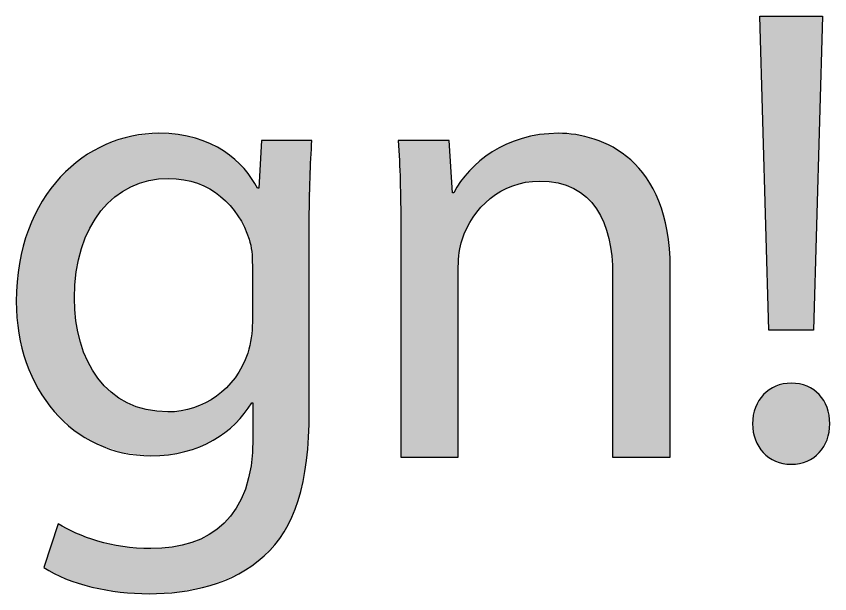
# Model space of a CAD drawing. Extents: x 28 to 546, y -814 to -28.
# Drawn here: x 244.67 to 277.14, y -51.84 to -28.79 of the extents above; entities that cross this region are included whole.
import ezdxf

# ---------------------------------------------------------------- set-up
doc = ezdxf.new("R2010")
doc.units = 0
doc.layers.add('LAYER_1', color=7, linetype='CONTINUOUS')

# ---------------------------------------------------------------- blocks, each defined once
blk = doc.blocks.new('*U20')
at = {"layer": 'LAYER_1', "color": 250}
for points in [[(248.757, -35.886), (248.595, -33.794), (248.757, -33.741)], [(248.813, -35.846), (248.757, -33.741), (248.813, -33.723)], [(248.904, -35.781), (248.813, -33.723), (248.904, -33.694)], [(248.913, -35.776), (248.904, -33.694), (248.913, -33.691)], [(248.921, -35.772), (248.913, -33.691), (248.921, -33.689)], [(249.092, -35.676), (248.921, -33.689), (249.092, -33.633)], [(249.236, -35.597), (249.092, -33.633), (249.236, -33.587)], [(249.28, -35.578), (249.236, -33.587), (249.28, -33.573)], [(249.457, -35.506), (249.28, -33.573), (249.457, -33.554)], [(249.587, -35.452), (249.457, -33.554), (249.587, -33.541)], [(249.85, -35.377), (249.587, -33.541), (249.85, -33.513)], [(249.957, -35.347), (249.85, -33.513), (249.957, -33.502)], [(249.965, -35.345), (249.957, -33.502), (249.965, -33.501)], [(250.043, -35.333), (249.965, -33.501), (250.043, -33.493)], [(250.271, -35.295), (250.043, -33.493), (250.271, -33.469)], [(250.345, -35.283), (250.271, -33.469), (250.345, -33.461)], [(250.357, -35.282), (250.345, -33.461), (250.357, -33.46)], [(250.748, -35.261), (250.748, -33.486), (250.749, -35.262)], [(250.749, -35.262), (250.749, -33.486), (250.893, -35.273)], [(250.893, -35.273), (250.893, -33.496), (251.133, -35.293)], [(251.133, -35.293), (251.133, -33.512), (251.182, -35.297)], [(251.182, -35.297), (251.182, -33.522), (251.243, -35.302)], [(251.243, -35.302), (251.243, -33.535), (251.349, -35.311)], [(251.349, -35.311), (251.349, -33.557), (251.398, -35.324)], [(251.398, -35.324), (251.398, -33.567), (251.671, -35.395)], [(251.671, -35.395), (251.671, -33.624), (251.745, -35.414)], [(251.745, -35.414), (251.745, -33.64), (251.821, -35.434)], [(251.821, -35.434), (251.821, -33.656), (251.896, -35.454)], [(251.896, -35.454), (251.896, -33.684), (251.99, -35.497)], [(251.99, -35.497), (251.99, -33.719), (252.219, -35.601)], [(254.455, -50.411), (254.351, -35.653), (254.455, -33.747)], [(247.916, -36.735), (247.881, -34.113), (247.916, -34.094)], [(247.925, -36.721), (247.916, -34.094), (247.925, -34.088)], [(248.046, -36.554), (247.925, -34.088), (248.046, -34.02)], [(248.174, -36.411), (248.046, -34.02), (248.174, -33.947)], [(248.245, -36.331), (248.174, -33.947), (248.245, -33.906)], [(248.308, -36.26), (248.245, -33.906), (248.308, -33.886)], [(248.451, -36.132), (248.308, -33.886), (248.451, -33.84)], [(248.595, -36.002), (248.451, -33.84), (248.595, -33.794)], [(252.219, -35.601), (252.219, -33.803), (252.365, -35.668)], [(252.365, -35.668), (252.365, -33.857), (252.388, -35.679)], [(252.388, -35.679), (252.388, -33.866), (252.4, -35.686)], [(252.4, -35.686), (252.4, -33.87), (252.423, -35.702)], [(252.423, -35.702), (252.423, -33.879), (252.524, -35.771)], [(252.524, -35.771), (252.524, -33.934), (252.657, -35.862)], [(252.657, -35.862), (252.657, -34.007), (252.824, -35.976)], [(252.824, -35.976), (252.824, -34.099), (252.945, -36.092)], [(247.419, -37.635), (247.282, -34.454), (247.419, -34.376)], [(247.516, -37.425), (247.419, -34.376), (247.516, -34.321)], [(247.6, -37.242), (247.516, -34.321), (247.6, -34.273)], [(247.677, -37.109), (247.6, -34.273), (247.677, -34.229)], [(247.706, -37.06), (247.677, -34.229), (247.706, -34.213)], [(247.81, -36.882), (247.706, -34.213), (247.81, -34.154)], [(247.881, -36.782), (247.81, -34.154), (247.881, -34.113)], [(252.945, -36.092), (252.945, -34.165), (252.961, -36.107)], [(252.961, -36.107), (252.961, -34.177), (253.053, -36.195)], [(253.053, -36.195), (253.053, -34.247), (253.2, -36.336)], [(253.2, -36.336), (253.2, -34.358), (253.389, -36.582)], [(246.965, -45.304), (246.635, -35.024), (246.965, -34.733)], [(246.989, -45.318), (246.965, -34.733), (246.989, -34.713)], [(246.965, -45.304), (246.965, -34.733), (246.989, -45.318)], [(247.047, -39.183), (246.989, -34.713), (247.047, -34.661)], [(247.06, -38.994), (247.047, -34.661), (247.06, -34.65)], [(247.047, -39.181), (247.047, -34.661), (247.047, -34.661)], [(247.148, -38.512), (247.06, -34.65), (247.148, -34.573)], [(247.223, -38.227), (247.148, -34.573), (247.223, -34.506)], [(247.268, -38.059), (247.223, -34.506), (247.268, -34.467)], [(247.282, -38.018), (247.268, -34.467), (247.282, -34.454)], [(253.389, -36.582), (253.389, -34.5), (253.399, -36.595)], [(253.399, -36.595), (253.399, -34.51), (253.414, -36.614)], [(253.414, -36.614), (253.414, -34.525), (253.447, -36.658)], [(253.447, -36.658), (253.447, -34.558), (253.516, -36.748)], [(253.516, -36.748), (253.516, -34.627), (253.548, -36.805)], [(253.548, -36.805), (253.548, -34.659), (253.686, -37.052)], [(246.635, -44.993), (246.424, -35.209), (246.635, -35.024)], [(246.635, -44.993), (246.635, -35.024), (246.965, -45.304)], [(253.686, -37.052), (253.686, -34.796), (253.76, -37.185)], [(253.76, -37.185), (253.76, -34.87), (253.77, -37.203)], [(253.77, -37.203), (253.77, -34.885), (253.81, -37.306)], [(253.81, -37.306), (253.81, -34.943), (253.907, -37.555)], [(246.336, -44.71), (246.179, -35.533), (246.336, -35.326)], [(246.424, -44.793), (246.336, -35.326), (246.424, -35.209)], [(246.336, -44.71), (246.336, -35.326), (246.424, -44.793)], [(246.424, -44.793), (246.424, -35.209), (246.635, -44.993)], [(253.907, -37.555), (253.907, -35.084), (253.96, -37.69)], [(253.96, -37.69), (253.96, -35.16), (254.037, -38.058)], [(254.037, -38.058), (254.037, -35.273), (254.047, -38.105)], [(254.047, -38.105), (254.047, -35.288), (254.064, -38.182)], [(254.064, -38.182), (254.064, -35.312), (254.064, -38.183)], [(254.064, -38.183), (254.064, -35.312), (254.076, -38.43)], [(254.076, -38.43), (254.076, -35.329), (254.09, -38.734)], [(246.179, -44.562), (245.762, -36.086), (246.179, -35.533)], [(246.179, -44.562), (246.179, -35.533), (246.336, -44.71)], [(245.702, -43.885), (245.541, -36.499), (245.702, -36.165)], [(245.762, -43.97), (245.702, -36.165), (245.762, -36.086)], [(245.702, -43.885), (245.702, -36.165), (245.762, -43.97)], [(245.762, -43.97), (245.762, -36.086), (246.179, -44.562)], [(245.541, -43.656), (245.147, -37.315), (245.541, -36.499)], [(245.541, -43.656), (245.541, -36.499), (245.702, -43.885)], [(245.147, -42.789), (245.065, -37.623), (245.147, -37.315)], [(245.147, -42.789), (245.147, -37.315), (245.541, -43.656)], [(245.065, -42.608), (244.791, -38.652), (245.065, -37.623)], [(245.065, -42.608), (245.065, -37.623), (245.147, -42.789)], [(244.768, -41.439), (244.665, -40.17), (244.768, -38.931)], [(244.791, -41.53), (244.768, -38.931), (244.791, -38.652)], [(244.768, -41.439), (244.768, -38.931), (244.791, -41.53)], [(244.791, -41.53), (244.791, -38.652), (245.065, -42.608)], [(246.989, -45.318), (246.989, -40.039), (247.047, -45.354)], [(247.047, -45.354), (247.047, -40.946), (247.047, -45.354)], [(247.047, -45.354), (247.047, -40.947), (247.06, -45.362)], [(247.06, -45.362), (247.06, -41.009), (247.148, -45.415)], [(254.076, -44.216), (254.064, -41.381), (254.076, -41.213)], [(254.09, -44.216), (254.076, -41.213), (254.09, -41.005)], [(247.148, -45.415), (247.148, -41.431), (247.223, -45.461)], [(254.064, -44.216), (254.047, -41.619), (254.064, -41.382)], [(254.064, -44.216), (254.064, -41.382), (254.064, -41.381)], [(247.223, -45.461), (247.223, -41.795), (247.268, -45.488)], [(254.037, -44.25), (253.96, -42.003), (254.037, -41.662)], [(254.047, -44.237), (254.037, -41.662), (254.047, -41.619)], [(247.268, -45.488), (247.268, -41.912), (247.282, -45.497)], [(247.282, -45.497), (247.282, -41.951), (247.419, -45.58)], [(253.96, -44.349), (253.907, -42.232), (253.96, -42.003)], [(247.419, -45.58), (247.419, -42.311), (247.516, -45.638)], [(253.81, -44.539), (253.77, -42.554), (253.81, -42.46)], [(253.907, -44.415), (253.81, -42.46), (253.907, -42.232)], [(247.516, -45.638), (247.516, -42.566), (247.6, -45.689)], [(247.6, -45.689), (247.6, -42.721), (247.677, -45.736)], [(247.677, -45.736), (247.677, -42.864), (247.706, -45.754)], [(253.686, -44.697), (253.548, -42.975), (253.686, -42.753)], [(253.76, -44.602), (253.686, -42.753), (253.76, -42.578)], [(253.77, -44.589), (253.76, -42.578), (253.77, -42.554)], [(247.706, -45.754), (247.706, -42.917), (247.81, -45.817)], [(247.81, -45.817), (247.81, -43.069), (247.881, -45.86)], [(247.881, -45.86), (247.881, -43.176), (247.916, -45.872)], [(253.414, -45.042), (253.399, -43.216), (253.414, -43.192)], [(253.447, -45), (253.414, -43.192), (253.447, -43.138)], [(253.516, -44.912), (253.447, -43.138), (253.516, -43.026)], [(253.548, -44.871), (253.516, -43.026), (253.548, -42.975)], [(247.916, -45.872), (247.916, -43.226), (247.925, -45.875)], [(247.925, -45.875), (247.925, -43.241), (248.046, -45.916)], [(248.046, -45.916), (248.046, -43.384), (248.174, -45.959)], [(253.2, -45.203), (253.053, -43.618), (253.2, -43.447)], [(253.389, -45.061), (253.2, -43.447), (253.389, -43.227)], [(253.399, -45.054), (253.389, -43.227), (253.399, -43.216)], [(248.174, -45.959), (248.174, -43.535), (248.245, -45.983)], [(248.245, -45.983), (248.245, -43.603), (248.308, -46.005)], [(248.308, -46.005), (248.308, -43.663), (248.451, -46.053)], [(248.451, -46.053), (248.451, -43.798), (248.595, -46.102)], [(252.824, -45.488), (252.657, -43.955), (252.824, -43.813)], [(252.945, -45.396), (252.824, -43.813), (252.945, -43.711)], [(252.961, -45.384), (252.945, -43.711), (252.961, -43.697)], [(253.053, -45.314), (252.961, -43.697), (253.053, -43.618)], [(248.595, -46.102), (248.595, -43.906), (248.757, -46.157)], [(248.757, -46.157), (248.757, -44.028), (248.813, -46.176)], [(248.813, -46.176), (248.813, -44.06), (248.904, -46.207)], [(248.904, -46.207), (248.904, -44.113), (248.913, -46.21)], [(248.913, -46.21), (248.913, -44.117), (248.921, -46.211)], [(248.921, -46.211), (248.921, -44.122), (249.092, -46.229)], [(252.365, -45.791), (252.219, -44.224), (252.365, -44.134)], [(252.388, -45.779), (252.365, -44.134), (252.388, -44.12)], [(252.4, -45.774), (252.388, -44.12), (252.4, -44.113)], [(252.423, -45.763), (252.4, -44.113), (252.423, -44.099)], [(252.524, -45.714), (252.423, -44.099), (252.524, -44.037)], [(252.657, -45.613), (252.524, -44.037), (252.657, -43.955)], [(249.092, -46.229), (249.092, -44.221), (249.236, -46.244)], [(249.236, -46.244), (249.236, -44.281), (249.28, -46.249)], [(249.28, -46.249), (249.28, -44.3), (249.457, -46.268)], [(249.457, -46.268), (249.457, -44.375), (249.587, -46.282)], [(249.587, -46.282), (249.587, -44.413), (249.85, -46.31)], [(249.85, -46.31), (249.85, -44.488), (249.957, -46.322)], [(251.671, -46.076), (251.398, -44.504), (251.671, -44.438)], [(251.745, -46.052), (251.671, -44.438), (251.745, -44.42)], [(251.821, -46.027), (251.745, -44.42), (251.821, -44.389)], [(251.896, -46.003), (251.821, -44.389), (251.896, -44.358)], [(251.99, -45.972), (251.896, -44.358), (251.99, -44.319)], [(252.219, -45.861), (251.99, -44.319), (252.219, -44.224)], [(249.957, -46.322), (249.957, -44.506), (249.965, -46.323)], [(249.965, -46.323), (249.965, -44.507), (250.043, -46.331)], [(250.748, -46.288), (250.722, -44.582), (250.748, -44.58)], [(250.749, -46.288), (250.748, -44.58), (250.749, -44.58)], [(250.893, -46.261), (250.749, -44.58), (250.893, -44.568)], [(251.133, -46.216), (250.893, -44.568), (251.133, -44.549)], [(251.182, -46.207), (251.133, -44.549), (251.182, -44.546)], [(251.243, -46.195), (251.182, -44.546), (251.243, -44.541)], [(251.349, -46.175), (251.243, -44.541), (251.349, -44.515)], [(251.398, -46.166), (251.349, -44.515), (251.398, -44.504)], [(254.116, -50.687), (254.09, -45.994), (254.116, -45.626)], [(254.09, -50.709), (254.076, -46.195), (254.09, -45.994)], [(254.064, -50.728), (254.047, -46.589), (254.064, -46.36)], [(254.076, -50.72), (254.064, -46.359), (254.076, -46.195)], [(254.064, -50.728), (254.064, -46.36), (254.064, -46.359)], [(254.037, -50.744), (253.96, -47.049), (254.037, -46.73)], [(254.047, -50.738), (254.037, -46.73), (254.047, -46.589)], [(253.96, -50.792), (253.907, -47.263), (253.96, -47.049)], [(253.907, -50.825), (253.81, -47.659), (253.907, -47.263)], [(253.81, -50.885), (253.77, -47.743), (253.81, -47.659)], [(253.686, -50.962), (253.548, -48.209), (253.686, -47.92)], [(253.76, -50.916), (253.686, -47.92), (253.76, -47.765)], [(253.77, -50.909), (253.76, -47.765), (253.77, -47.743)], [(253.516, -51.06), (253.447, -48.422), (253.516, -48.276)], [(253.548, -51.047), (253.516, -48.276), (253.548, -48.209)], [(253.389, -51.111), (253.2, -48.729), (253.389, -48.494)], [(253.399, -51.108), (253.389, -48.494), (253.399, -48.482)], [(253.414, -51.101), (253.399, -48.482), (253.414, -48.463)], [(253.447, -51.088), (253.414, -48.463), (253.447, -48.422)], [(252.961, -51.285), (252.945, -49.039), (252.961, -49.027)], [(253.053, -51.248), (252.961, -49.027), (253.053, -48.912)], [(253.2, -51.188), (253.053, -48.912), (253.2, -48.729)], [(246.336, -51.091), (246.179, -49.523), (246.336, -49.046)], [(246.336, -51.091), (246.336, -49.046), (246.424, -51.136)], [(246.424, -51.136), (246.424, -49.093), (246.635, -51.245)], [(246.635, -51.245), (246.635, -49.204), (246.965, -51.348)], [(252.524, -51.463), (252.423, -49.437), (252.524, -49.361)], [(252.657, -51.409), (252.524, -49.361), (252.657, -49.258)], [(252.824, -51.341), (252.657, -49.258), (252.824, -49.131)], [(252.945, -51.292), (252.824, -49.131), (252.945, -49.039)], [(246.179, -51.01), (245.762, -50.795), (246.179, -49.523)], [(246.179, -51.01), (246.179, -49.523), (246.336, -51.091)], [(246.965, -51.348), (246.965, -49.378), (246.989, -51.356)], [(246.989, -51.356), (246.989, -49.39), (247.047, -51.374)], [(247.047, -51.374), (247.047, -49.421), (247.047, -51.374)], [(247.047, -51.374), (247.047, -49.421), (247.06, -51.378)], [(247.06, -51.378), (247.06, -49.426), (247.148, -51.406)], [(247.148, -51.406), (247.148, -49.458), (247.223, -51.43)], [(247.223, -51.43), (247.223, -49.486), (247.268, -51.444)], [(247.268, -51.444), (247.268, -49.502), (247.282, -51.448)], [(247.282, -51.448), (247.282, -49.507), (247.419, -51.491)], [(247.419, -51.491), (247.419, -49.557), (247.516, -51.521)], [(247.516, -51.521), (247.516, -49.592), (247.6, -51.548)], [(247.6, -51.548), (247.6, -49.623), (247.677, -51.572)], [(247.677, -51.572), (247.677, -49.651), (247.706, -51.577)], [(247.706, -51.577), (247.706, -49.662), (247.81, -51.595)], [(251.99, -51.598), (251.896, -49.695), (251.99, -49.652)], [(252.219, -51.551), (251.99, -49.652), (252.219, -49.548)], [(252.365, -51.521), (252.219, -49.548), (252.365, -49.482)], [(252.388, -51.516), (252.365, -49.482), (252.388, -49.464)], [(252.4, -51.513), (252.388, -49.464), (252.4, -49.455)], [(252.423, -51.504), (252.4, -49.455), (252.423, -49.437)], [(247.81, -51.595), (247.81, -49.699), (247.881, -51.608)], [(247.881, -51.608), (247.881, -49.726), (247.916, -51.614)], [(247.916, -51.614), (247.916, -49.738), (247.925, -51.616)], [(247.925, -51.616), (247.925, -49.74), (248.046, -51.637)], [(248.046, -51.637), (248.046, -49.766), (248.174, -51.659)], [(248.174, -51.659), (248.174, -49.794), (248.245, -51.672)], [(248.245, -51.672), (248.245, -49.81), (248.308, -51.683)], [(248.308, -51.683), (248.308, -49.823), (248.451, -51.708)], [(248.451, -51.708), (248.451, -49.854), (248.595, -51.734)], [(248.595, -51.734), (248.595, -49.886), (248.757, -51.762)], [(248.757, -51.762), (248.757, -49.921), (248.813, -51.772)], [(248.813, -51.772), (248.813, -49.933), (248.904, -51.777)], [(248.904, -51.777), (248.904, -49.953), (248.913, -51.778)], [(248.913, -51.778), (248.913, -49.955), (248.921, -51.778)], [(248.921, -51.778), (248.921, -49.957), (249.092, -51.788)], [(249.092, -51.788), (249.092, -49.969), (249.236, -51.797)], [(249.236, -51.797), (249.236, -49.98), (249.28, -51.799)], [(249.28, -51.799), (249.28, -49.983), (249.457, -51.81)], [(249.457, -51.81), (249.457, -49.996), (249.587, -51.818)], [(249.587, -51.818), (249.587, -50.005), (249.85, -51.833)], [(250.722, -51.793), (250.357, -50.017), (250.722, -49.991)], [(250.748, -51.791), (250.722, -49.991), (250.748, -49.989)], [(250.749, -51.791), (250.748, -49.989), (250.749, -49.989)], [(250.893, -51.783), (250.749, -49.989), (250.893, -49.979)], [(251.133, -51.768), (250.893, -49.979), (251.133, -49.923)], [(251.182, -51.765), (251.133, -49.923), (251.182, -49.911)], [(251.243, -51.752), (251.182, -49.911), (251.243, -49.897)], [(251.349, -51.73), (251.243, -49.897), (251.349, -49.872)], [(251.398, -51.72), (251.349, -49.872), (251.398, -49.861)], [(251.671, -51.664), (251.398, -49.861), (251.671, -49.797)], [(251.745, -51.649), (251.671, -49.797), (251.745, -49.763)], [(251.821, -51.633), (251.745, -49.763), (251.821, -49.729)], [(251.896, -51.617), (251.821, -49.729), (251.896, -49.695)], [(249.85, -51.833), (249.85, -50.024), (249.957, -51.839)], [(249.957, -51.839), (249.957, -50.032), (249.965, -51.84)], [(250.271, -51.821), (250.043, -50.038), (250.271, -50.022)], [(250.345, -51.816), (250.271, -50.022), (250.345, -50.017)], [(250.357, -51.816), (250.345, -50.017), (250.357, -50.017)]]:
    blk.add_solid(points, dxfattribs=at)
at = {"layer": 'LAYER_1', "color": 250, "extrusion": (0, 0, -1)}
for points in [[(-248.757, -35.886), (-248.757, -33.741), (-248.813, -35.846)], [(-248.813, -35.846), (-248.813, -33.723), (-248.904, -35.781)], [(-248.904, -35.781), (-248.904, -33.694), (-248.913, -35.776)], [(-248.913, -35.776), (-248.913, -33.691), (-248.921, -35.772)], [(-248.921, -35.772), (-248.921, -33.689), (-249.092, -35.676)], [(-249.092, -35.676), (-249.092, -33.633), (-249.236, -35.597)], [(-249.236, -35.597), (-249.236, -33.587), (-249.28, -35.578)], [(-249.28, -35.578), (-249.28, -33.573), (-249.457, -35.506)], [(-249.457, -35.506), (-249.457, -33.554), (-249.587, -35.452)], [(-249.587, -35.452), (-249.587, -33.541), (-249.85, -35.377)], [(-249.85, -35.377), (-249.85, -33.513), (-249.957, -35.347)], [(-249.957, -35.347), (-249.957, -33.502), (-249.965, -35.345)], [(-249.965, -35.345), (-249.965, -33.501), (-250.043, -35.333)], [(-250.043, -35.333), (-250.043, -33.493), (-250.271, -35.295)], [(-250.271, -35.295), (-250.271, -33.469), (-250.345, -35.283)], [(-250.345, -35.283), (-250.345, -33.461), (-250.357, -35.282)], [(-250.357, -35.282), (-250.357, -33.46), (-250.722, -35.263)], [(-250.722, -35.263), (-250.357, -33.46), (-250.722, -33.484)], [(-250.722, -35.263), (-250.722, -33.484), (-250.748, -35.261)], [(-250.748, -35.261), (-250.722, -33.484), (-250.748, -33.486)], [(-250.749, -35.262), (-250.748, -33.486), (-250.749, -33.486)], [(-250.893, -35.273), (-250.749, -33.486), (-250.893, -33.496)], [(-251.133, -35.293), (-250.893, -33.496), (-251.133, -33.512)], [(-251.182, -35.297), (-251.133, -33.512), (-251.182, -33.522)], [(-251.243, -35.302), (-251.182, -33.522), (-251.243, -33.535)], [(-251.349, -35.311), (-251.243, -33.535), (-251.349, -33.557)], [(-251.398, -35.324), (-251.349, -33.557), (-251.398, -33.567)], [(-251.671, -35.395), (-251.398, -33.567), (-251.671, -33.624)], [(-251.745, -35.414), (-251.671, -33.624), (-251.745, -33.64)], [(-251.821, -35.434), (-251.745, -33.64), (-251.821, -33.656)], [(-251.896, -35.454), (-251.821, -33.656), (-251.896, -33.684)], [(-251.99, -35.497), (-251.896, -33.684), (-251.99, -33.719)], [(-252.219, -35.601), (-251.99, -33.719), (-252.219, -33.803)], [(-254.455, -50.411), (-254.455, -33.747), (-254.56, -50.325)], [(-254.56, -50.325), (-254.455, -33.747), (-254.56, -33.747)], [(-254.56, -50.325), (-254.56, -33.747), (-254.99, -49.882)], [(-254.99, -49.882), (-254.56, -33.747), (-254.99, -33.747)], [(-254.99, -49.882), (-254.99, -33.747), (-255.359, -49.369)], [(-255.359, -49.369), (-254.99, -33.747), (-255.359, -33.747)], [(-255.359, -49.369), (-255.359, -33.747), (-255.669, -48.782)], [(-255.669, -48.782), (-255.359, -33.747), (-255.669, -33.747)], [(-255.669, -48.782), (-255.669, -33.747), (-255.921, -48.116)], [(-255.921, -48.116), (-255.669, -33.747), (-255.921, -33.747)], [(-255.921, -48.116), (-255.921, -33.747), (-256.115, -47.366)], [(-256.115, -47.366), (-255.921, -33.747), (-256.115, -33.747)], [(-256.115, -47.366), (-256.115, -33.747), (-256.252, -46.526)], [(-256.252, -46.526), (-256.115, -33.747), (-256.252, -33.747)], [(-256.252, -46.526), (-256.252, -33.747), (-256.361, -44.556)], [(-256.361, -44.556), (-256.252, -33.747), (-256.361, -33.747)], [(-256.361, -37.22), (-256.361, -33.747), (-256.466, -33.747)], [(-247.916, -36.735), (-247.916, -34.094), (-247.925, -36.721)], [(-247.925, -36.721), (-247.925, -34.088), (-248.046, -36.554)], [(-248.046, -36.554), (-248.046, -34.02), (-248.174, -36.411)], [(-248.174, -36.411), (-248.174, -33.947), (-248.245, -36.331)], [(-248.245, -36.331), (-248.245, -33.906), (-248.308, -36.26)], [(-248.308, -36.26), (-248.308, -33.886), (-248.451, -36.132)], [(-248.451, -36.132), (-248.451, -33.84), (-248.595, -36.002)], [(-248.595, -36.002), (-248.595, -33.794), (-248.757, -35.886)], [(-252.365, -35.668), (-252.219, -33.803), (-252.365, -33.857)], [(-252.388, -35.679), (-252.365, -33.857), (-252.388, -33.866)], [(-252.4, -35.686), (-252.388, -33.866), (-252.4, -33.87)], [(-252.423, -35.702), (-252.4, -33.87), (-252.423, -33.879)], [(-252.524, -35.771), (-252.423, -33.879), (-252.524, -33.934)], [(-252.657, -35.862), (-252.524, -33.934), (-252.657, -34.007)], [(-252.824, -35.976), (-252.657, -34.007), (-252.824, -34.099)], [(-252.945, -36.092), (-252.824, -34.099), (-252.945, -34.165)], [(-247.419, -37.635), (-247.419, -34.376), (-247.516, -37.425)], [(-247.516, -37.425), (-247.516, -34.321), (-247.6, -37.242)], [(-247.6, -37.242), (-247.6, -34.273), (-247.677, -37.109)], [(-247.677, -37.109), (-247.677, -34.229), (-247.706, -37.06)], [(-247.706, -37.06), (-247.706, -34.213), (-247.81, -36.882)], [(-247.81, -36.882), (-247.81, -34.154), (-247.881, -36.782)], [(-247.881, -36.782), (-247.881, -34.113), (-247.916, -36.735)], [(-252.961, -36.107), (-252.945, -34.165), (-252.961, -34.177)], [(-253.053, -36.195), (-252.961, -34.177), (-253.053, -34.247)], [(-253.2, -36.336), (-253.053, -34.247), (-253.2, -34.358)], [(-253.389, -36.582), (-253.2, -34.358), (-253.389, -34.5)], [(-246.989, -40.039), (-246.989, -34.713), (-247.047, -39.183)], [(-247.047, -39.183), (-247.047, -34.661), (-247.047, -39.181)], [(-247.047, -39.181), (-247.047, -34.661), (-247.06, -38.994)], [(-247.06, -38.994), (-247.06, -34.65), (-247.148, -38.512)], [(-247.148, -38.512), (-247.148, -34.573), (-247.223, -38.227)], [(-247.223, -38.227), (-247.223, -34.506), (-247.268, -38.059)], [(-247.268, -38.059), (-247.268, -34.467), (-247.282, -38.018)], [(-247.282, -38.018), (-247.282, -34.454), (-247.419, -37.635)], [(-253.399, -36.595), (-253.389, -34.5), (-253.399, -34.51)], [(-253.414, -36.614), (-253.399, -34.51), (-253.414, -34.525)], [(-253.447, -36.658), (-253.414, -34.525), (-253.447, -34.558)], [(-253.516, -36.748), (-253.447, -34.558), (-253.516, -34.627)], [(-253.548, -36.805), (-253.516, -34.627), (-253.548, -34.659)], [(-253.686, -37.052), (-253.548, -34.659), (-253.686, -34.796)], [(-253.76, -37.185), (-253.686, -34.796), (-253.76, -34.87)], [(-253.77, -37.203), (-253.76, -34.87), (-253.77, -34.885)], [(-253.81, -37.306), (-253.77, -34.885), (-253.81, -34.943)], [(-253.907, -37.555), (-253.81, -34.943), (-253.907, -35.084)], [(-253.96, -37.69), (-253.907, -35.084), (-253.96, -35.16)], [(-254.037, -38.058), (-253.96, -35.16), (-254.037, -35.273)], [(-254.047, -38.105), (-254.037, -35.273), (-254.047, -35.288)], [(-254.064, -38.182), (-254.047, -35.288), (-254.064, -35.312)], [(-254.064, -38.183), (-254.064, -35.312), (-254.064, -35.312)], [(-254.076, -38.43), (-254.064, -35.312), (-254.076, -35.329)], [(-254.09, -38.734), (-254.076, -35.329), (-254.09, -35.349)], [(-254.09, -44.216), (-254.09, -35.349), (-254.116, -44.216)], [(-254.116, -44.216), (-254.09, -35.349), (-254.116, -35.387)], [(-254.116, -50.687), (-254.116, -35.387), (-254.299, -50.538)], [(-254.299, -50.538), (-254.116, -35.387), (-254.299, -35.653)], [(-254.299, -50.538), (-254.299, -35.653), (-254.351, -50.496)], [(-254.351, -50.496), (-254.299, -35.653), (-254.351, -35.653)], [(-254.351, -50.496), (-254.351, -35.653), (-254.455, -50.411)], [(-247.047, -45.354), (-246.989, -40.039), (-247.047, -40.946)], [(-247.047, -45.354), (-247.047, -40.946), (-247.047, -40.947)], [(-247.06, -45.362), (-247.047, -40.947), (-247.06, -41.009)], [(-247.148, -45.415), (-247.06, -41.009), (-247.148, -41.431)], [(-254.076, -44.216), (-254.076, -41.213), (-254.09, -44.216)], [(-247.223, -45.461), (-247.148, -41.431), (-247.223, -41.795)], [(-254.064, -44.216), (-254.064, -41.381), (-254.076, -44.216)], [(-254.064, -44.216), (-254.064, -41.382), (-254.064, -44.216)], [(-247.268, -45.488), (-247.223, -41.795), (-247.268, -41.912)], [(-254.037, -44.25), (-254.037, -41.662), (-254.047, -44.237)], [(-254.047, -44.237), (-254.047, -41.619), (-254.064, -44.216)], [(-247.282, -45.497), (-247.268, -41.912), (-247.282, -41.951)], [(-247.419, -45.58), (-247.282, -41.951), (-247.419, -42.311)], [(-253.96, -44.349), (-253.96, -42.003), (-254.037, -44.25)], [(-247.516, -45.638), (-247.419, -42.311), (-247.516, -42.566)], [(-253.81, -44.539), (-253.81, -42.46), (-253.907, -44.415)], [(-253.907, -44.415), (-253.907, -42.232), (-253.96, -44.349)], [(-247.6, -45.689), (-247.516, -42.566), (-247.6, -42.721)], [(-247.677, -45.736), (-247.6, -42.721), (-247.677, -42.864)], [(-247.706, -45.754), (-247.677, -42.864), (-247.706, -42.917)], [(-253.686, -44.697), (-253.686, -42.753), (-253.76, -44.602)], [(-253.76, -44.602), (-253.76, -42.578), (-253.77, -44.589)], [(-253.77, -44.589), (-253.77, -42.554), (-253.81, -44.539)], [(-247.81, -45.817), (-247.706, -42.917), (-247.81, -43.069)], [(-247.881, -45.86), (-247.81, -43.069), (-247.881, -43.176)], [(-247.916, -45.872), (-247.881, -43.176), (-247.916, -43.226)], [(-253.414, -45.042), (-253.414, -43.192), (-253.447, -45)], [(-253.447, -45), (-253.447, -43.138), (-253.516, -44.912)], [(-253.516, -44.912), (-253.516, -43.026), (-253.548, -44.871)], [(-253.548, -44.871), (-253.548, -42.975), (-253.686, -44.697)], [(-247.925, -45.875), (-247.916, -43.226), (-247.925, -43.241)], [(-248.046, -45.916), (-247.925, -43.241), (-248.046, -43.384)], [(-248.174, -45.959), (-248.046, -43.384), (-248.174, -43.535)], [(-253.2, -45.203), (-253.2, -43.447), (-253.389, -45.061)], [(-253.389, -45.061), (-253.389, -43.227), (-253.399, -45.054)], [(-253.399, -45.054), (-253.399, -43.216), (-253.414, -45.042)], [(-248.245, -45.983), (-248.174, -43.535), (-248.245, -43.603)], [(-248.308, -46.005), (-248.245, -43.603), (-248.308, -43.663)], [(-248.451, -46.053), (-248.308, -43.663), (-248.451, -43.798)], [(-248.595, -46.102), (-248.451, -43.798), (-248.595, -43.906)], [(-252.824, -45.488), (-252.824, -43.813), (-252.945, -45.396)], [(-252.945, -45.396), (-252.945, -43.711), (-252.961, -45.384)], [(-252.961, -45.384), (-252.961, -43.697), (-253.053, -45.314)], [(-253.053, -45.314), (-253.053, -43.618), (-253.2, -45.203)], [(-248.757, -46.157), (-248.595, -43.906), (-248.757, -44.028)], [(-248.813, -46.176), (-248.757, -44.028), (-248.813, -44.06)], [(-248.904, -46.207), (-248.813, -44.06), (-248.904, -44.113)], [(-248.913, -46.21), (-248.904, -44.113), (-248.913, -44.117)], [(-248.921, -46.211), (-248.913, -44.117), (-248.921, -44.122)], [(-249.092, -46.229), (-248.921, -44.122), (-249.092, -44.221)], [(-252.365, -45.791), (-252.365, -44.134), (-252.388, -45.779)], [(-252.388, -45.779), (-252.388, -44.12), (-252.4, -45.774)], [(-252.4, -45.774), (-252.4, -44.113), (-252.423, -45.763)], [(-252.423, -45.763), (-252.423, -44.099), (-252.524, -45.714)], [(-252.524, -45.714), (-252.524, -44.037), (-252.657, -45.613)], [(-252.657, -45.613), (-252.657, -43.955), (-252.824, -45.488)], [(-249.236, -46.244), (-249.092, -44.221), (-249.236, -44.281)], [(-249.28, -46.249), (-249.236, -44.281), (-249.28, -44.3)], [(-249.457, -46.268), (-249.28, -44.3), (-249.457, -44.375)], [(-249.587, -46.282), (-249.457, -44.375), (-249.587, -44.413)], [(-249.85, -46.31), (-249.587, -44.413), (-249.85, -44.488)], [(-249.957, -46.322), (-249.85, -44.488), (-249.957, -44.506)], [(-251.671, -46.076), (-251.671, -44.438), (-251.745, -46.052)], [(-251.745, -46.052), (-251.745, -44.42), (-251.821, -46.027)], [(-251.821, -46.027), (-251.821, -44.389), (-251.896, -46.003)], [(-251.896, -46.003), (-251.896, -44.358), (-251.99, -45.972)], [(-251.99, -45.972), (-251.99, -44.319), (-252.219, -45.861)], [(-252.219, -45.861), (-252.219, -44.224), (-252.365, -45.791)], [(-249.965, -46.323), (-249.957, -44.506), (-249.965, -44.507)], [(-250.043, -46.331), (-249.965, -44.507), (-250.043, -44.52)], [(-250.043, -46.331), (-250.043, -44.52), (-250.271, -46.317)], [(-250.271, -46.317), (-250.043, -44.52), (-250.271, -44.558)], [(-250.271, -46.317), (-250.271, -44.558), (-250.345, -46.313)], [(-250.345, -46.313), (-250.271, -44.558), (-250.345, -44.562)], [(-250.345, -46.313), (-250.345, -44.562), (-250.357, -46.312)], [(-250.357, -46.312), (-250.345, -44.562), (-250.357, -44.562)], [(-250.357, -46.312), (-250.357, -44.562), (-250.722, -46.29)], [(-250.722, -46.29), (-250.357, -44.562), (-250.722, -44.582)], [(-250.722, -46.29), (-250.722, -44.582), (-250.748, -46.288)], [(-250.748, -46.288), (-250.748, -44.58), (-250.749, -46.288)], [(-250.749, -46.288), (-250.749, -44.58), (-250.893, -46.261)], [(-250.893, -46.261), (-250.893, -44.568), (-251.133, -46.216)], [(-251.133, -46.216), (-251.133, -44.549), (-251.182, -46.207)], [(-251.182, -46.207), (-251.182, -44.546), (-251.243, -46.195)], [(-251.243, -46.195), (-251.243, -44.541), (-251.349, -46.175)], [(-251.349, -46.175), (-251.349, -44.515), (-251.398, -46.166)], [(-251.398, -46.166), (-251.398, -44.504), (-251.671, -46.076)], [(-254.09, -50.709), (-254.09, -45.994), (-254.116, -50.687)], [(-254.064, -50.728), (-254.064, -46.359), (-254.076, -50.72)], [(-254.064, -50.728), (-254.064, -46.36), (-254.064, -50.728)], [(-254.076, -50.72), (-254.076, -46.195), (-254.09, -50.709)], [(-254.037, -50.744), (-254.037, -46.73), (-254.047, -50.738)], [(-254.047, -50.738), (-254.047, -46.589), (-254.064, -50.728)], [(-253.96, -50.792), (-253.96, -47.049), (-254.037, -50.744)], [(-253.907, -50.825), (-253.907, -47.263), (-253.96, -50.792)], [(-253.81, -50.885), (-253.81, -47.659), (-253.907, -50.825)], [(-253.686, -50.962), (-253.686, -47.92), (-253.76, -50.916)], [(-253.76, -50.916), (-253.76, -47.765), (-253.77, -50.909)], [(-253.77, -50.909), (-253.77, -47.743), (-253.81, -50.885)], [(-253.516, -51.06), (-253.516, -48.276), (-253.548, -51.047)], [(-253.548, -51.047), (-253.548, -48.209), (-253.686, -50.962)], [(-253.389, -51.111), (-253.389, -48.494), (-253.399, -51.108)], [(-253.399, -51.108), (-253.399, -48.482), (-253.414, -51.101)], [(-253.414, -51.101), (-253.414, -48.463), (-253.447, -51.088)], [(-253.447, -51.088), (-253.447, -48.422), (-253.516, -51.06)], [(-252.961, -51.285), (-252.961, -49.027), (-253.053, -51.248)], [(-253.053, -51.248), (-253.053, -48.912), (-253.2, -51.188)], [(-253.2, -51.188), (-253.2, -48.729), (-253.389, -51.111)], [(-246.424, -51.136), (-246.336, -49.046), (-246.424, -49.093)], [(-246.635, -51.245), (-246.424, -49.093), (-246.635, -49.204)], [(-246.965, -51.348), (-246.635, -49.204), (-246.965, -49.378)], [(-252.524, -51.463), (-252.524, -49.361), (-252.657, -51.409)], [(-252.657, -51.409), (-252.657, -49.258), (-252.824, -51.341)], [(-252.824, -51.341), (-252.824, -49.131), (-252.945, -51.292)], [(-252.945, -51.292), (-252.945, -49.039), (-252.961, -51.285)], [(-246.989, -51.356), (-246.965, -49.378), (-246.989, -49.39)], [(-247.047, -51.374), (-246.989, -49.39), (-247.047, -49.421)], [(-247.047, -51.374), (-247.047, -49.421), (-247.047, -49.421)], [(-247.06, -51.378), (-247.047, -49.421), (-247.06, -49.426)], [(-247.148, -51.406), (-247.06, -49.426), (-247.148, -49.458)], [(-247.223, -51.43), (-247.148, -49.458), (-247.223, -49.486)], [(-247.268, -51.444), (-247.223, -49.486), (-247.268, -49.502)], [(-247.282, -51.448), (-247.268, -49.502), (-247.282, -49.507)], [(-247.419, -51.491), (-247.282, -49.507), (-247.419, -49.557)], [(-247.516, -51.521), (-247.419, -49.557), (-247.516, -49.592)], [(-247.6, -51.548), (-247.516, -49.592), (-247.6, -49.623)], [(-247.677, -51.572), (-247.6, -49.623), (-247.677, -49.651)], [(-247.706, -51.577), (-247.677, -49.651), (-247.706, -49.662)], [(-247.81, -51.595), (-247.706, -49.662), (-247.81, -49.699)], [(-251.99, -51.598), (-251.99, -49.652), (-252.219, -51.551)], [(-252.219, -51.551), (-252.219, -49.548), (-252.365, -51.521)], [(-252.365, -51.521), (-252.365, -49.482), (-252.388, -51.516)], [(-252.388, -51.516), (-252.388, -49.464), (-252.4, -51.513)], [(-252.4, -51.513), (-252.4, -49.455), (-252.423, -51.504)], [(-252.423, -51.504), (-252.423, -49.437), (-252.524, -51.463)], [(-247.881, -51.608), (-247.81, -49.699), (-247.881, -49.726)], [(-247.916, -51.614), (-247.881, -49.726), (-247.916, -49.738)], [(-247.925, -51.616), (-247.916, -49.738), (-247.925, -49.74)], [(-248.046, -51.637), (-247.925, -49.74), (-248.046, -49.766)], [(-248.174, -51.659), (-248.046, -49.766), (-248.174, -49.794)], [(-248.245, -51.672), (-248.174, -49.794), (-248.245, -49.81)], [(-248.308, -51.683), (-248.245, -49.81), (-248.308, -49.823)], [(-248.451, -51.708), (-248.308, -49.823), (-248.451, -49.854)], [(-248.595, -51.734), (-248.451, -49.854), (-248.595, -49.886)], [(-248.757, -51.762), (-248.595, -49.886), (-248.757, -49.921)], [(-248.813, -51.772), (-248.757, -49.921), (-248.813, -49.933)], [(-248.904, -51.777), (-248.813, -49.933), (-248.904, -49.953)], [(-248.913, -51.778), (-248.904, -49.953), (-248.913, -49.955)], [(-248.921, -51.778), (-248.913, -49.955), (-248.921, -49.957)], [(-249.092, -51.788), (-248.921, -49.957), (-249.092, -49.969)], [(-249.236, -51.797), (-249.092, -49.969), (-249.236, -49.98)], [(-249.28, -51.799), (-249.236, -49.98), (-249.28, -49.983)], [(-249.457, -51.81), (-249.28, -49.983), (-249.457, -49.996)], [(-249.587, -51.818), (-249.457, -49.996), (-249.587, -50.005)], [(-249.85, -51.833), (-249.587, -50.005), (-249.85, -50.024)], [(-250.722, -51.793), (-250.722, -49.991), (-250.748, -51.791)], [(-250.748, -51.791), (-250.748, -49.989), (-250.749, -51.791)], [(-250.749, -51.791), (-250.749, -49.989), (-250.893, -51.783)], [(-250.893, -51.783), (-250.893, -49.979), (-251.133, -51.768)], [(-251.133, -51.768), (-251.133, -49.923), (-251.182, -51.765)], [(-251.182, -51.765), (-251.182, -49.911), (-251.243, -51.752)], [(-251.243, -51.752), (-251.243, -49.897), (-251.349, -51.73)], [(-251.349, -51.73), (-251.349, -49.872), (-251.398, -51.72)], [(-251.398, -51.72), (-251.398, -49.861), (-251.671, -51.664)], [(-251.671, -51.664), (-251.671, -49.797), (-251.745, -51.649)], [(-251.745, -51.649), (-251.745, -49.763), (-251.821, -51.633)], [(-251.821, -51.633), (-251.821, -49.729), (-251.896, -51.617)], [(-251.896, -51.617), (-251.896, -49.695), (-251.99, -51.598)], [(-249.957, -51.839), (-249.85, -50.024), (-249.957, -50.032)], [(-249.965, -51.84), (-249.957, -50.032), (-249.965, -50.033)], [(-249.965, -51.84), (-249.965, -50.033), (-250.043, -51.835)], [(-250.043, -51.835), (-249.965, -50.033), (-250.043, -50.038)], [(-250.043, -51.835), (-250.043, -50.038), (-250.271, -51.821)], [(-250.271, -51.821), (-250.271, -50.022), (-250.345, -51.816)], [(-250.345, -51.816), (-250.345, -50.017), (-250.357, -51.816)], [(-250.357, -51.816), (-250.357, -50.017), (-250.722, -51.793)]]:
    blk.add_solid(points, dxfattribs=at)
blk = doc.blocks.new('*U21')
at = {"layer": 'LAYER_1', "color": 250, "extrusion": (0, 0, -1)}
for points in [[(-259.992, -35.359), (-259.911, -33.747), (-259.992, -33.747)], [(-260.015, -37.167), (-259.992, -33.747), (-260.015, -33.747)], [(-260.015, -46.383), (-260.015, -33.747), (-261.947, -46.383)], [(-261.947, -46.383), (-260.015, -33.747), (-261.947, -33.747)], [(-261.947, -46.383), (-261.947, -33.747), (-262.078, -46.383)], [(-262.078, -46.383), (-261.947, -33.747), (-262.078, -35.836)], [(-264.862, -35.452), (-264.862, -33.662), (-264.999, -35.414)], [(-264.999, -35.414), (-264.999, -33.633), (-265.55, -35.366)], [(-266.921, -35.663), (-266.307, -33.46), (-266.921, -33.507)], [(-267.001, -35.718), (-266.921, -33.507), (-267.001, -33.513)], [(-267.427, -36.01), (-267.001, -33.513), (-267.427, -33.616)], [(-267.743, -36.374), (-267.427, -33.616), (-267.743, -33.691)], [(-267.825, -36.469), (-267.743, -33.691), (-267.825, -33.727)], [(-268.12, -37.023), (-267.825, -33.727), (-268.12, -33.857)], [(-264.013, -35.772), (-264.013, -34.013), (-264.233, -35.67)], [(-264.233, -35.67), (-264.233, -33.895), (-264.485, -35.553)], [(-264.485, -35.553), (-264.485, -33.802), (-264.862, -35.452)], [(-268.322, -37.657), (-268.12, -33.857), (-268.322, -33.946)], [(-268.437, -38.354), (-268.322, -33.946), (-268.437, -33.997)], [(-268.474, -39.099), (-268.437, -33.997), (-268.474, -34.013)], [(-268.474, -46.383), (-268.474, -34.013), (-268.488, -46.383)], [(-268.488, -46.383), (-268.474, -34.013), (-268.488, -34.019)], [(-268.488, -46.383), (-268.488, -34.019), (-269.195, -46.383)], [(-269.195, -46.383), (-268.488, -34.019), (-269.195, -34.524)], [(-263.589, -36.061), (-263.589, -34.257), (-263.67, -36.005)], [(-263.67, -36.005), (-263.67, -34.198), (-264.013, -35.772)], [(-263.176, -36.462), (-263.176, -34.556), (-263.217, -36.41)], [(-263.217, -36.41), (-263.217, -34.527), (-263.589, -36.061)], [(-269.195, -46.383), (-269.195, -34.524), (-269.521, -46.383)], [(-269.521, -46.383), (-269.195, -34.524), (-269.521, -34.851)], [(-262.753, -37.07), (-262.753, -34.958), (-262.903, -36.809)], [(-262.903, -36.809), (-262.903, -34.816), (-263.176, -36.462)], [(-269.521, -46.383), (-269.521, -34.851), (-269.82, -46.383)], [(-269.82, -46.383), (-269.521, -34.851), (-269.82, -35.232)], [(-262.404, -37.993), (-262.404, -35.389), (-262.469, -37.716)], [(-262.469, -37.716), (-262.469, -35.308), (-262.652, -37.247)], [(-262.652, -37.247), (-262.652, -35.083), (-262.753, -37.07)], [(-269.82, -46.383), (-269.82, -35.232), (-270.088, -46.383)], [(-270.088, -46.383), (-269.82, -35.232), (-270.088, -35.67)], [(-262.313, -38.786), (-262.313, -35.537), (-262.352, -38.212)], [(-262.352, -38.212), (-262.352, -35.474), (-262.404, -37.993)], [(-270.088, -46.383), (-270.088, -35.67), (-270.32, -46.383)], [(-270.32, -46.383), (-270.088, -35.67), (-270.32, -36.17)], [(-262.078, -46.383), (-262.078, -35.836), (-262.13, -46.383)], [(-262.13, -46.383), (-262.078, -35.836), (-262.13, -35.836)], [(-262.13, -46.383), (-262.13, -35.836), (-262.313, -46.383)], [(-270.32, -46.383), (-270.32, -36.17), (-270.509, -46.383)], [(-270.509, -46.383), (-270.32, -36.17), (-270.509, -36.733)], [(-270.509, -46.383), (-270.509, -36.733), (-270.651, -46.383)], [(-270.651, -46.383), (-270.509, -36.733), (-270.651, -37.363)], [(-270.651, -46.383), (-270.651, -37.363), (-270.741, -46.383)], [(-270.741, -46.383), (-270.651, -37.363), (-270.741, -38.064)], [(-270.741, -46.383), (-270.741, -38.064), (-270.772, -46.383)], [(-270.772, -46.383), (-270.741, -38.064), (-270.772, -38.838)]]:
    blk.add_solid(points, dxfattribs=at)
at = {"layer": 'LAYER_1', "color": 250}
for points in [[(259.992, -35.359), (259.992, -33.747), (260.015, -37.167)], [(264.862, -35.452), (264.485, -33.802), (264.862, -33.662)], [(264.999, -35.414), (264.862, -33.662), (264.999, -33.633)], [(265.55, -35.366), (264.999, -33.633), (265.55, -33.514)], [(265.554, -35.366), (265.55, -33.514), (265.554, -33.513)], [(265.55, -35.366), (265.55, -33.514), (265.554, -35.366)], [(266.298, -35.443), (265.554, -33.513), (266.298, -33.461)], [(265.554, -35.366), (265.554, -33.513), (266.298, -35.443)], [(266.307, -35.446), (266.298, -33.461), (266.307, -33.46)], [(266.298, -35.443), (266.298, -33.461), (266.307, -35.446)], [(266.307, -35.446), (266.307, -33.46), (266.921, -35.663)], [(266.921, -35.663), (266.921, -33.507), (267.001, -35.718)], [(267.001, -35.718), (267.001, -33.513), (267.427, -36.01)], [(267.427, -36.01), (267.427, -33.616), (267.743, -36.374)], [(267.743, -36.374), (267.743, -33.691), (267.825, -36.469)], [(267.825, -36.469), (267.825, -33.727), (268.12, -37.023)], [(264.013, -35.772), (263.67, -34.198), (264.013, -34.013)], [(264.233, -35.67), (264.013, -34.013), (264.233, -33.895)], [(264.485, -35.553), (264.233, -33.895), (264.485, -33.802)], [(268.12, -37.023), (268.12, -33.857), (268.322, -37.657)], [(268.322, -37.657), (268.322, -33.946), (268.437, -38.354)], [(268.437, -38.354), (268.437, -33.997), (268.474, -39.099)], [(263.589, -36.061), (263.217, -34.527), (263.589, -34.257)], [(263.67, -36.005), (263.589, -34.257), (263.67, -34.198)], [(263.176, -36.462), (262.903, -34.816), (263.176, -34.556)], [(263.217, -36.41), (263.176, -34.556), (263.217, -34.527)], [(262.753, -37.07), (262.652, -35.083), (262.753, -34.958)], [(262.903, -36.809), (262.753, -34.958), (262.903, -34.816)], [(262.404, -37.993), (262.352, -35.474), (262.404, -35.389)], [(262.469, -37.716), (262.404, -35.389), (262.469, -35.308)], [(262.652, -37.247), (262.469, -35.308), (262.652, -35.083)], [(262.313, -46.383), (262.13, -35.836), (262.313, -35.537)], [(262.352, -38.212), (262.313, -35.537), (262.352, -35.474)]]:
    blk.add_solid(points, dxfattribs=at)
blk = doc.blocks.new('*U22')
at = {"layer": 'LAYER_1', "color": 250, "extrusion": (0, 0, -1)}
for points in [[(-274.391, -30.302), (-274.347, -28.787), (-274.391, -28.787)], [(-274.4, -30.592), (-274.391, -28.787), (-274.4, -28.787)], [(-274.487, -33.598), (-274.4, -28.787), (-274.487, -28.787)], [(-274.497, -33.934), (-274.487, -28.787), (-274.497, -28.787)], [(-274.594, -37.261), (-274.497, -28.787), (-274.594, -28.787)], [(-274.605, -37.633), (-274.594, -28.787), (-274.605, -28.787)], [(-274.711, -41.274), (-274.605, -28.787), (-274.711, -28.787)], [(-274.713, -41.318), (-274.711, -28.787), (-274.713, -28.787)], [(-274.713, -41.318), (-274.713, -28.787), (-274.723, -41.318)], [(-274.723, -41.318), (-274.713, -28.787), (-274.723, -28.787)], [(-274.723, -41.318), (-274.723, -28.787), (-274.838, -41.318)], [(-274.838, -41.318), (-274.723, -28.787), (-274.838, -28.787)], [(-274.838, -41.318), (-274.838, -28.787), (-274.85, -41.318)], [(-274.85, -41.318), (-274.838, -28.787), (-274.85, -28.787)], [(-274.85, -41.318), (-274.85, -28.787), (-274.974, -41.318)], [(-274.974, -41.318), (-274.85, -28.787), (-274.974, -28.787)], [(-274.974, -41.318), (-274.974, -28.787), (-274.985, -41.318)], [(-274.985, -41.318), (-274.974, -28.787), (-274.985, -28.787)], [(-274.985, -41.318), (-274.985, -28.787), (-275.119, -41.318)], [(-275.119, -41.318), (-274.985, -28.787), (-275.119, -28.787)], [(-275.119, -41.318), (-275.119, -28.787), (-275.128, -41.318)], [(-275.128, -41.318), (-275.119, -28.787), (-275.128, -28.787)], [(-275.128, -41.318), (-275.128, -28.787), (-275.272, -41.318)], [(-275.272, -41.318), (-275.128, -28.787), (-275.272, -28.787)], [(-275.272, -41.318), (-275.272, -28.787), (-275.279, -41.318)], [(-275.279, -41.318), (-275.272, -28.787), (-275.279, -28.787)], [(-275.279, -41.318), (-275.279, -28.787), (-275.432, -41.318)], [(-275.432, -41.318), (-275.279, -28.787), (-275.432, -28.787)], [(-275.432, -41.318), (-275.432, -28.787), (-275.437, -41.318)], [(-275.437, -41.318), (-275.432, -28.787), (-275.437, -28.787)], [(-275.437, -41.318), (-275.437, -28.787), (-275.6, -41.318)], [(-275.6, -41.318), (-275.437, -28.787), (-275.6, -28.787)], [(-275.6, -41.318), (-275.6, -28.787), (-275.772, -41.318)], [(-275.772, -41.318), (-275.6, -28.787), (-275.772, -28.787)], [(-275.772, -41.318), (-275.772, -28.787), (-275.936, -41.318)], [(-275.936, -41.318), (-275.772, -28.787), (-275.936, -28.787)], [(-275.936, -41.318), (-275.936, -28.787), (-276.091, -41.318)], [(-276.091, -41.318), (-275.936, -28.787), (-276.091, -28.787)], [(-276.091, -41.318), (-276.091, -28.787), (-276.237, -41.318)], [(-276.237, -41.318), (-276.091, -28.787), (-276.237, -28.787)], [(-276.237, -41.318), (-276.237, -28.787), (-276.374, -41.318)], [(-276.374, -41.318), (-276.237, -28.787), (-276.374, -28.787)], [(-276.374, -41.318), (-276.374, -28.787), (-276.488, -41.318)], [(-276.488, -41.318), (-276.374, -28.787), (-276.488, -28.787)], [(-276.488, -41.318), (-276.488, -28.787), (-276.501, -40.882)], [(-276.501, -40.882), (-276.488, -28.787), (-276.501, -28.787)], [(-276.501, -40.882), (-276.501, -28.787), (-276.617, -36.89)], [(-276.617, -36.89), (-276.501, -28.787), (-276.617, -28.787)], [(-276.617, -36.89), (-276.617, -28.787), (-276.723, -33.263)], [(-276.723, -33.263), (-276.617, -28.787), (-276.723, -28.787)], [(-276.723, -33.263), (-276.723, -28.787), (-276.818, -30.014)], [(-276.818, -30.014), (-276.723, -28.787), (-276.818, -28.787)], [(-276.818, -30.014), (-276.818, -28.787), (-276.853, -28.787)], [(-275.6, -46.67), (-275.6, -43.433), (-275.772, -46.662)], [(-275.772, -46.662), (-275.6, -43.433), (-275.772, -43.441)], [(-275.772, -46.662), (-275.772, -43.441), (-275.936, -46.638)], [(-275.936, -46.638), (-275.772, -43.441), (-275.936, -43.464)], [(-275.936, -46.638), (-275.936, -43.464), (-276.091, -46.599)], [(-276.091, -46.599), (-275.936, -43.464), (-276.091, -43.502)], [(-276.091, -46.599), (-276.091, -43.502), (-276.237, -46.546)], [(-276.237, -46.546), (-276.091, -43.502), (-276.237, -43.554)], [(-276.237, -46.546), (-276.237, -43.554), (-276.374, -46.479)], [(-276.374, -46.479), (-276.237, -43.554), (-276.374, -43.619)], [(-276.374, -46.479), (-276.374, -43.619), (-276.488, -46.407)], [(-276.488, -46.407), (-276.374, -43.619), (-276.488, -43.689)], [(-276.488, -46.407), (-276.488, -43.689), (-276.501, -46.399)], [(-276.501, -46.399), (-276.488, -43.689), (-276.501, -43.697)], [(-276.501, -46.399), (-276.501, -43.697), (-276.617, -46.307)], [(-276.617, -46.307), (-276.501, -43.697), (-276.617, -43.788)], [(-276.617, -46.307), (-276.617, -43.788), (-276.723, -46.204)], [(-276.723, -46.204), (-276.617, -43.788), (-276.723, -43.89)], [(-276.723, -46.204), (-276.723, -43.89), (-276.818, -46.09)], [(-276.818, -46.09), (-276.723, -43.89), (-276.818, -44.003)], [(-276.818, -46.09), (-276.818, -44.003), (-276.853, -46.036)], [(-276.853, -46.036), (-276.818, -44.003), (-276.853, -44.056)], [(-276.853, -46.036), (-276.853, -44.056), (-276.901, -45.965)], [(-276.901, -45.965), (-276.853, -44.056), (-276.901, -44.127)], [(-276.901, -45.965), (-276.901, -44.127), (-276.973, -45.832)], [(-276.973, -45.832), (-276.901, -44.127), (-276.973, -44.26)], [(-276.973, -45.832), (-276.973, -44.26), (-277.032, -45.69)], [(-277.032, -45.69), (-276.973, -44.26), (-277.032, -44.402)], [(-277.032, -45.69), (-277.032, -44.402), (-277.079, -45.54)], [(-277.079, -45.54), (-277.032, -44.402), (-277.079, -44.553)], [(-277.079, -45.54), (-277.079, -44.553), (-277.113, -45.384)], [(-277.113, -45.384), (-277.079, -44.553), (-277.113, -44.712)], [(-277.113, -45.384), (-277.113, -44.712), (-277.134, -45.22)], [(-277.134, -45.22), (-277.113, -44.712), (-277.134, -44.879)], [(-277.134, -45.22), (-277.134, -44.879), (-277.141, -45.052)]]:
    blk.add_solid(points, dxfattribs=at)
at = {"layer": 'LAYER_1', "color": 250}
for points in [[(274.391, -30.302), (274.391, -28.787), (274.4, -30.592)], [(274.4, -30.592), (274.4, -28.787), (274.487, -33.598)], [(274.487, -33.598), (274.487, -28.787), (274.497, -33.934)], [(274.497, -33.934), (274.497, -28.787), (274.594, -37.261)], [(274.594, -37.261), (274.594, -28.787), (274.605, -37.633)], [(274.605, -37.633), (274.605, -28.787), (274.711, -41.274)], [(274.711, -41.274), (274.711, -28.787), (274.713, -41.318)], [(275.119, -46.599), (274.985, -43.554), (275.119, -43.505)], [(275.128, -46.602), (275.119, -43.505), (275.128, -43.502)], [(275.119, -46.599), (275.119, -43.505), (275.128, -46.602)], [(275.272, -46.638), (275.128, -43.502), (275.272, -43.466)], [(275.128, -46.602), (275.128, -43.502), (275.272, -46.638)], [(275.279, -46.639), (275.272, -43.466), (275.279, -43.464)], [(275.272, -46.638), (275.272, -43.466), (275.279, -46.639)], [(275.432, -46.662), (275.279, -43.464), (275.432, -43.441)], [(275.279, -46.639), (275.279, -43.464), (275.432, -46.662)], [(275.432, -46.662), (275.432, -43.441), (275.437, -46.662)], [(275.437, -46.662), (275.432, -43.441), (275.437, -43.441)], [(275.6, -46.67), (275.437, -43.441), (275.6, -43.433)], [(275.437, -46.662), (275.437, -43.441), (275.6, -46.67)], [(274.594, -46.307), (274.497, -43.89), (274.594, -43.798)], [(274.605, -46.316), (274.594, -43.798), (274.605, -43.788)], [(274.594, -46.307), (274.594, -43.798), (274.605, -46.316)], [(274.711, -46.399), (274.605, -43.788), (274.711, -43.706)], [(274.605, -46.316), (274.605, -43.788), (274.711, -46.399)], [(274.713, -46.4), (274.711, -43.706), (274.713, -43.705)], [(274.711, -46.399), (274.711, -43.706), (274.713, -46.4)], [(274.723, -46.406), (274.713, -43.705), (274.723, -43.697)], [(274.713, -46.4), (274.713, -43.705), (274.723, -46.406)], [(274.838, -46.479), (274.723, -43.697), (274.838, -43.626)], [(274.723, -46.406), (274.723, -43.697), (274.838, -46.479)], [(274.85, -46.485), (274.838, -43.626), (274.85, -43.619)], [(274.838, -46.479), (274.838, -43.626), (274.85, -46.485)], [(274.974, -46.546), (274.85, -43.619), (274.974, -43.559)], [(274.85, -46.485), (274.85, -43.619), (274.974, -46.546)], [(274.985, -46.55), (274.974, -43.559), (274.985, -43.554)], [(274.974, -46.546), (274.974, -43.559), (274.985, -46.55)], [(274.985, -46.55), (274.985, -43.554), (275.119, -46.599)], [(274.306, -45.965), (274.238, -44.26), (274.306, -44.139)], [(274.313, -45.976), (274.306, -44.139), (274.313, -44.127)], [(274.306, -45.965), (274.306, -44.139), (274.313, -45.976)], [(274.347, -46.025), (274.313, -44.127), (274.347, -44.078)], [(274.313, -45.976), (274.313, -44.127), (274.347, -46.025)], [(274.391, -46.09), (274.347, -44.078), (274.391, -44.015)], [(274.347, -46.025), (274.347, -44.078), (274.391, -46.09)], [(274.4, -46.1), (274.391, -44.015), (274.4, -44.003)], [(274.391, -46.09), (274.391, -44.015), (274.4, -46.1)], [(274.487, -46.204), (274.4, -44.003), (274.487, -43.901)], [(274.4, -46.1), (274.4, -44.003), (274.487, -46.204)], [(274.497, -46.213), (274.487, -43.901), (274.497, -43.89)], [(274.487, -46.204), (274.487, -43.901), (274.497, -46.213)], [(274.497, -46.213), (274.497, -43.89), (274.594, -46.307)], [(274.172, -45.69), (274.126, -44.553), (274.172, -44.413)], [(274.176, -45.699), (274.172, -44.413), (274.176, -44.402)], [(274.172, -45.69), (274.172, -44.413), (274.176, -45.699)], [(274.233, -45.832), (274.176, -44.402), (274.233, -44.272)], [(274.176, -45.699), (274.176, -44.402), (274.233, -45.832)], [(274.238, -45.842), (274.233, -44.272), (274.238, -44.26)], [(274.233, -45.832), (274.233, -44.272), (274.238, -45.842)], [(274.238, -45.842), (274.238, -44.26), (274.306, -45.965)], [(274.089, -45.384), (274.067, -44.879), (274.089, -44.72)], [(274.09, -45.388), (274.089, -44.72), (274.09, -44.712)], [(274.089, -45.384), (274.089, -44.72), (274.09, -45.388)], [(274.124, -45.54), (274.09, -44.712), (274.124, -44.563)], [(274.09, -45.388), (274.09, -44.712), (274.124, -45.54)], [(274.126, -45.547), (274.124, -44.563), (274.126, -44.553)], [(274.124, -45.54), (274.124, -44.563), (274.126, -45.547)], [(274.126, -45.547), (274.126, -44.553), (274.172, -45.69)], [(274.067, -45.22), (274.06, -45.052), (274.067, -44.885)], [(274.067, -45.223), (274.067, -44.885), (274.067, -44.879)], [(274.067, -45.223), (274.067, -44.879), (274.089, -45.384)], [(274.067, -45.22), (274.067, -44.885), (274.067, -45.223)]]:
    blk.add_solid(points, dxfattribs=at)
blk = doc.blocks.new('BLOCK_2')
at = {"layer": 'LAYER_1'}
blk.add_lwpolyline([(274.713, -41.318), (274.347, -28.787), (276.853, -28.787), (276.488, -41.318), (274.713, -41.318)], dxfattribs=at)
for points, knots in [([(256.466, -33.747), (256.413, -34.661), (256.361, -35.679), (256.361, -37.22), (256.361, -37.22), (256.361, -44.556), (256.361, -44.556), (256.361, -47.454), (255.787, -49.229), (254.56, -50.325), (253.333, -51.474), (251.558, -51.84), (249.965, -51.84), (248.451, -51.84), (246.78, -51.474), (245.762, -50.795), (245.762, -50.795), (246.336, -49.046), (246.336, -49.046), (247.171, -49.568), (248.477, -50.038), (250.043, -50.038), (252.393, -50.038), (254.116, -48.811), (254.116, -45.626), (254.116, -45.626), (254.116, -44.216), (254.116, -44.216), (254.116, -44.216), (254.064, -44.216), (254.064, -44.216), (253.359, -45.391), (252.001, -46.331), (250.043, -46.331), (246.911, -46.331), (244.665, -43.668), (244.665, -40.17), (244.665, -35.888), (247.459, -33.46), (250.357, -33.46), (252.55, -33.46), (253.751, -34.609), (254.299, -35.653), (254.299, -35.653), (254.351, -35.653), (254.351, -35.653), (254.351, -35.653), (254.455, -33.747), (254.455, -33.747), (254.455, -33.747), (256.466, -33.747), (256.466, -33.747)], [0, 0, 0, 0, 1, 1, 1, 2, 2, 2, 3, 3, 3, 4, 4, 4, 5, 5, 5, 6, 6, 6, 7, 7, 7, 8, 8, 8, 9, 9, 9, 10, 10, 10, 11, 11, 11, 12, 12, 12, 13, 13, 13, 14, 14, 14, 15, 15, 15, 16, 16, 16, 17, 17, 17, 17]), ([(260.015, -37.167), (260.015, -35.862), (259.989, -34.792), (259.911, -33.747), (259.911, -33.747), (261.947, -33.747), (261.947, -33.747), (261.947, -33.747), (262.078, -35.836), (262.078, -35.836), (262.078, -35.836), (262.13, -35.836), (262.13, -35.836), (262.757, -34.635), (264.219, -33.46), (266.307, -33.46), (268.056, -33.46), (270.772, -34.504), (270.772, -38.838), (270.772, -38.838), (270.772, -46.383), (270.772, -46.383), (270.772, -46.383), (268.474, -46.383), (268.474, -46.383), (268.474, -46.383), (268.474, -39.099), (268.474, -39.099), (268.474, -37.063), (267.717, -35.366), (265.55, -35.366), (264.036, -35.366), (262.861, -36.436), (262.469, -37.716), (262.365, -38.003), (262.313, -38.394), (262.313, -38.786), (262.313, -38.786), (262.313, -46.383), (262.313, -46.383), (262.313, -46.383), (260.015, -46.383), (260.015, -46.383), (260.015, -46.383), (260.015, -37.167), (260.015, -37.167)], [0, 0, 0, 0, 1, 1, 1, 2, 2, 2, 3, 3, 3, 4, 4, 4, 5, 5, 5, 6, 6, 6, 7, 7, 7, 8, 8, 8, 9, 9, 9, 10, 10, 10, 11, 11, 11, 12, 12, 12, 13, 13, 13, 14, 14, 14, 15, 15, 15, 15]), ([(254.09, -38.734), (254.09, -38.342), (254.064, -38.003), (253.96, -37.69), (253.542, -36.358), (252.419, -35.261), (250.748, -35.261), (248.555, -35.261), (246.989, -37.115), (246.989, -40.039), (246.989, -42.519), (248.242, -44.582), (250.722, -44.582), (252.132, -44.582), (253.411, -43.694), (253.907, -42.232), (254.038, -41.841), (254.09, -41.397), (254.09, -41.005), (254.09, -41.005), (254.09, -38.734), (254.09, -38.734)], [0, 0, 0, 0, 1, 1, 1, 2, 2, 2, 3, 3, 3, 4, 4, 4, 5, 5, 5, 6, 6, 6, 7, 7, 7, 7]), ([(274.06, -45.052), (274.06, -44.112), (274.713, -43.433), (275.6, -43.433), (276.54, -43.433), (277.141, -44.112), (277.141, -45.052), (277.141, -45.965), (276.54, -46.67), (275.6, -46.67), (274.686, -46.67), (274.06, -45.965), (274.06, -45.052)], [0, 0, 0, 0, 1, 1, 1, 2, 2, 2, 3, 3, 3, 4, 4, 4, 4])]:
    blk.add_open_spline(points, degree=3, knots=knots, dxfattribs=at)
at = {"layer": 'LAYER_1', "color": 250}
for name in ['*U22', '*U20', '*U21']:
    blk.add_blockref(name, (0, 0), dxfattribs=at)

msp = doc.modelspace()

# ---------------------------------------------------------------- block references
at = {"layer": 'LAYER_1'}
msp.add_blockref('BLOCK_2', (0, 0), dxfattribs=at)

doc.saveas('drawing.dxf')
